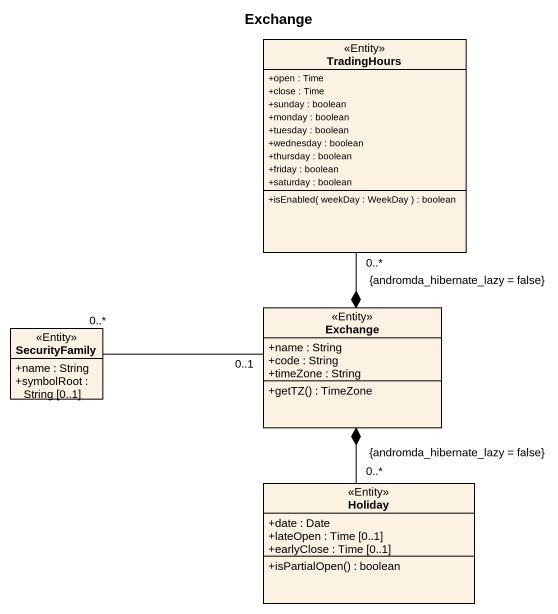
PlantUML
@startuml
title Exchange
hide circle
hide empty members
skinparam classAttributeIconSize 0
class TradingHours <<Entity>> {
  +open : Time
  +close : Time
  +sunday : boolean
  +monday : boolean
  +tuesday : boolean
  +wednesday : boolean
  +thursday : boolean
  +friday : boolean
  +saturday : boolean
  +isEnabled( weekDay : WeekDay ) : boolean
}
class SecurityFamily <<Entity>> {
  +name : String
  +symbolRoot : String [0..1]
}
class Exchange <<Entity>> {
  +name : String
  +code : String
  +timeZone : String
  +getTZ() : TimeZone
}
class Holiday <<Entity>> {
  +date : Date
  +lateOpen : Time [0..1]
  +earlyClose : Time [0..1]
  +isPartialOpen() : boolean
}
SecurityFamily "0..*" -right- "0..1" Exchange
Exchange "{andromda_hibernate_lazy = false}" *-up- "0..*" TradingHours
Exchange "{andromda_hibernate_lazy = false}" *-- "0..*" Holiday
@enduml
